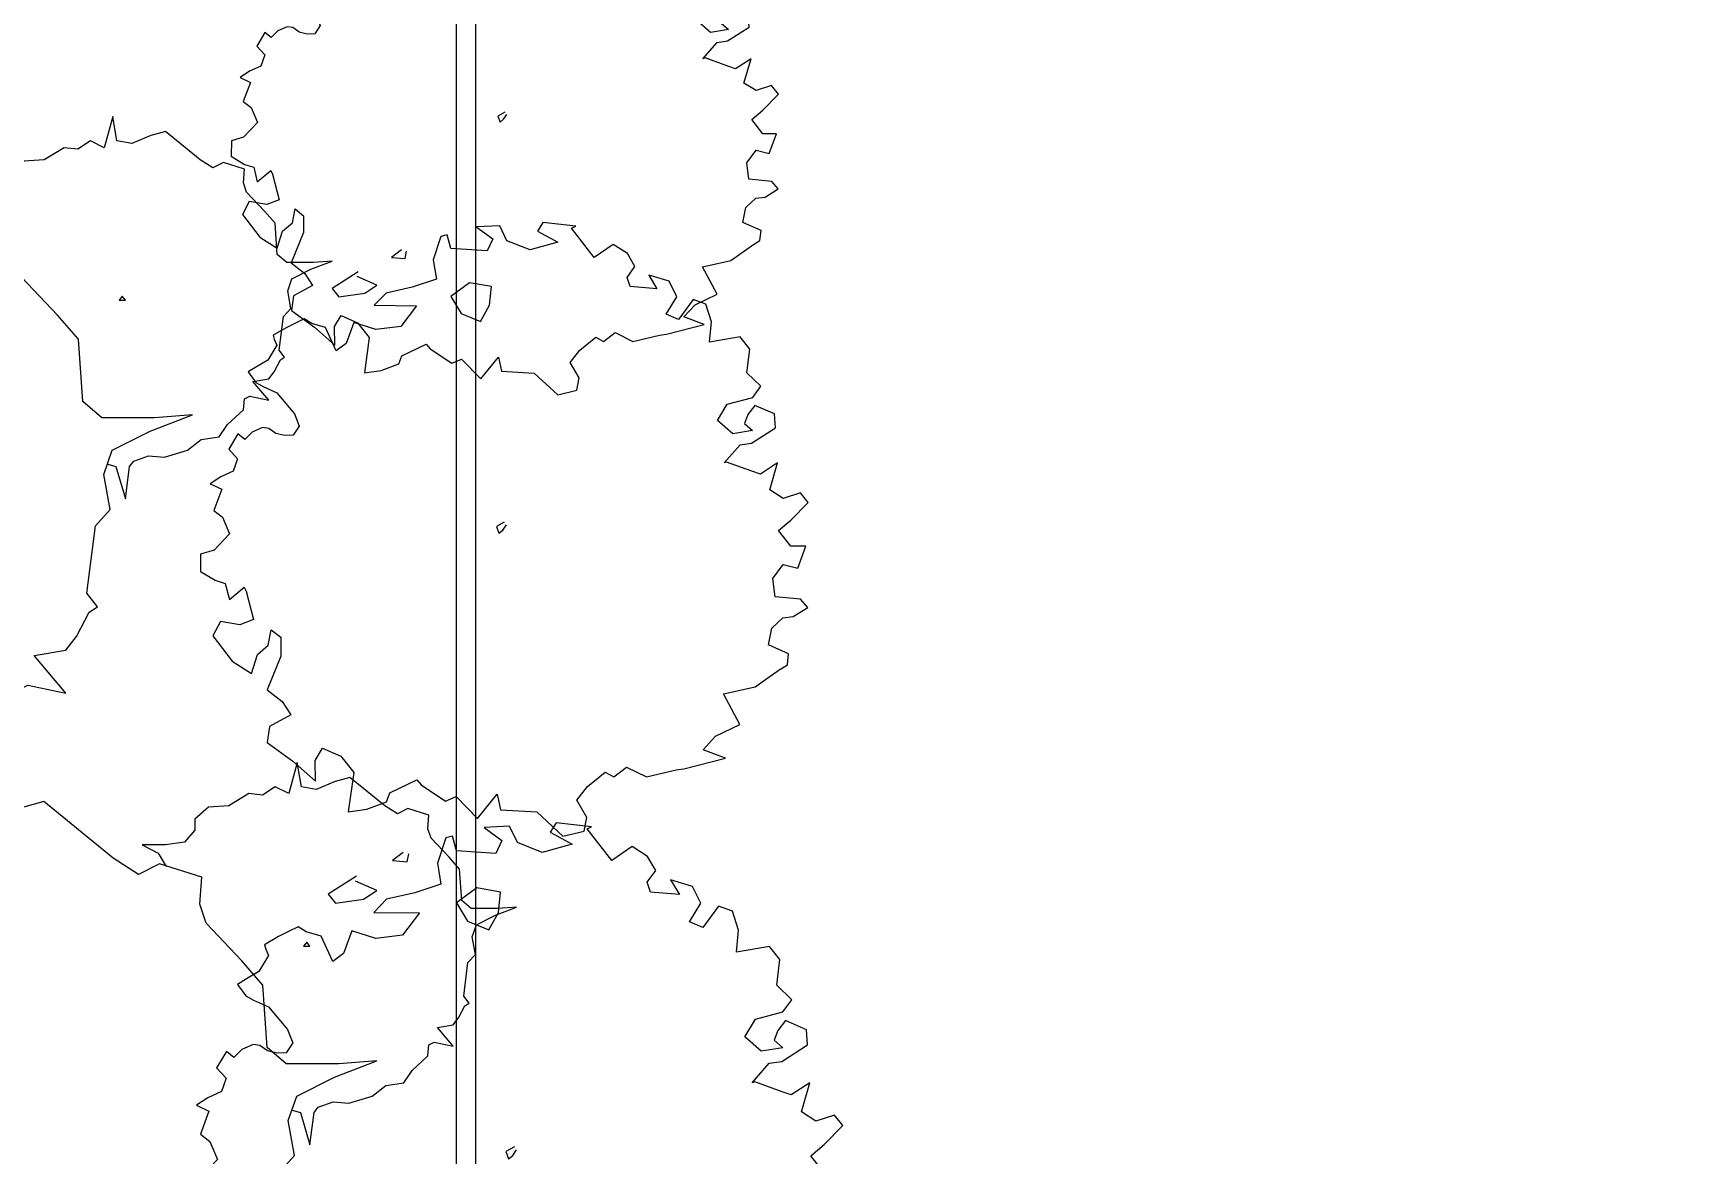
# Model space of a CAD drawing. Header units: millimetres. Extents: x -2023021 to 4454414, y -304659 to 993992.
# Drawn here: x 1532591 to 1545409, y 812677 to 821434 of the extents above; entities that cross this region are included whole.
import ezdxf

# ---------------------------------------------------------------- set-up
doc = ezdxf.new("R2010")
doc.units = ezdxf.units.MM
doc.header["$LTSCALE"] = 10
doc.header["$MEASUREMENT"] = 0
doc.layers.add('zelen', color=69, linetype='Continuous')

# ---------------------------------------------------------------- blocks, each defined once
blk = doc.blocks.new('K12-2')
at = {"linetype": 'Continuous'}
for p, q in [((37.2, 242.9), (32.8, 236)), ((63.4, 239.9), (37.2, 242.9)), ((-44.2, 231.8), (-50.5, 213.2)), ((-39.4, 233.2), (-44.2, 231.8)), ((-36.4, 222.2), (-39.4, 233.2)), ((2.7, 240.4), (-16, 239.4)), ((-16, 239.4), (-2.9, 229.8)), ((8.5, 228.4), (2.7, 240.4)), ((32.8, 236), (49, 227.3)), ((60, 238.5), (63.4, 239.9)), ((78.2, 215.1), (60, 238.5)), ((-75.8, 221.1), (-83.8, 215.1)), ((-72.9, 214.1), (-71.7, 220.1)), ((-7.3, 220.3), (-36.4, 222.2)), ((-2.9, 229.8), (-7.3, 220.3)), ((26.9, 221), (8.5, 228.4)), ((49, 227.3), (26.9, 221)), ((93.3, 225.4), (78.2, 215.1)), ((104.7, 218.1), (93.3, 225.4)), ((-83.8, 215.1), (-72.9, 214.1)), ((-50.5, 213.2), (-47.9, 197.6)), ((104.4, 199), (110.7, 207.7)), ((110.7, 207.7), (104.7, 218.1)), ((-110.2, 203.6), (-131.2, 190.2)), ((-111, 199.8), (-111, 199.8)), ((-95.4, 192.9), (-111, 199.8)), ((-47.9, 197.6), (-67.3, 191.3)), ((-21.4, 194.8), (-36.4, 183.8)), ((-3.9, 191.8), (-21.4, 194.8)), ((106.8, 191.8), (104.4, 199)), ((138, 196), (121.7, 200.8)), ((121.7, 200.8), (128.2, 190)), ((144, 183.5), (138, 196)), ((-131.2, 190.2), (-125.8, 183.5)), ((-125.8, 183.5), (-105.1, 186.5)), ((-105.1, 186.5), (-95.4, 192.9)), ((-88.1, 186.5), (-97.6, 176.8)), ((-67.3, 191.3), (-88.1, 186.5)), ((-36.4, 183.8), (-28.2, 170.2)), ((-5.4, 176.8), (-3.9, 191.8)), ((128.2, 190), (106.8, 191.8)), ((135.7, 169.7), (144, 183.5)), ((-97.6, 176.8), (-63.8, 176.4)), ((-63.8, 176.4), (-76.3, 160)), ((-28.2, 170.2), (-12.6, 163.9)), ((-12.6, 163.9), (-5.4, 176.8)), ((157.2, 181.4), (145.4, 165.6)), ((167.4, 177.8), (157.2, 181.4)), ((171.9, 163.7), (167.4, 177.8)), ((-167.8, 158.9), (-178.2, 152.9)), ((-160.5, 162.6), (-167.8, 158.9)), ((-153.5, 166), (-160.5, 162.6)), ((-147.4, 162.3), (-153.5, 166)), ((-136.5, 159.1), (-147.4, 162.3)), ((-127.8, 140.5), (-136.5, 159.1)), ((-113.7, 163.2), (-119.9, 146.4)), ((-96.1, 157.5), (-113.7, 163.2)), ((-76.3, 160), (-96.1, 157.5)), ((145.4, 165.6), (135.7, 169.7)), ((170.3, 147.4), (171.9, 163.7)), ((-178.2, 152.9), (-177.3, 149.7)), ((-177.3, 149.7), (-175.4, 145)), ((-119.9, 146.4), (-127.8, 140.5)), ((194.8, 151.5), (170.3, 147.4)), ((202.5, 141.9), (194.8, 151.5)), ((-175.4, 145), (-182.4, 133.1)), ((200.1, 122.9), (202.5, 141.9)), ((-191.6, 127.6), (-198.2, 123.6)), ((-198.2, 123.6), (-192.1, 115.1)), ((-182.4, 133.1), (-191.6, 127.6)), ((211.3, 112.1), (200.1, 122.9)), ((-192.1, 115.1), (-186.3, 111.9)), ((-186.3, 111.9), (-175.4, 106.9)), ((204.7, 103.2), (211.3, 112.1)), ((-175.4, 106.9), (-161.2, 90.2)), ((176.5, 84.7), (184.3, 97.8)), ((184.3, 97.8), (204.7, 103.2)), ((-161.2, 90.2), (-157.4, 80.3)), ((200.9, 89.6), (198.2, 82.4)), ((206.5, 96.9), (200.9, 89.6)), ((222, 90), (206.5, 96.9)), ((222.9, 79), (222, 90)), ((-206.4, 74.1), (-213.7, 61.9)), ((-200.8, 69.6), (-206.4, 74.1)), ((-195, 75.5), (-200.8, 69.6)), ((-186.7, 79.2), (-195, 75.5)), ((-181.6, 78.5), (-186.7, 79.2)), ((-176.1, 74.4), (-181.6, 78.5)), ((-169, 72.7), (-176.1, 74.4)), ((-162.2, 73), (-169, 72.7)), ((-157.4, 80.3), (-162.2, 73)), ((188.7, 74.2), (176.5, 84.7)), ((204.5, 76.7), (188.7, 74.2)), ((198.2, 82.4), (204.5, 76.7)), ((203.8, 66.6), (222.9, 79)), ((-213.7, 61.9), (-206.6, 54.3)), ((181.9, 50.9), (194.6, 65.4)), ((194.6, 65.4), (203.8, 66.6)), ((-206.6, 54.3), (-210.1, 44.4)), ((183.9, 51.6), (181.9, 50.9)), ((204, 44.2), (183.9, 51.6)), ((224.6, 50.9), (210.8, 41.9)), ((218.3, 29.3), (224.6, 50.9)), ((-220, 39.8), (-228.5, 34.3)), ((-210.1, 44.4), (-220, 39.8)), ((210.8, 41.9), (204, 44.2)), ((-228.5, 34.3), (-219.3, 29.9)), ((-219.3, 29.9), (-225.6, 12.9)), ((229, 22.6), (218.3, 29.3)), ((242.8, 27), (229, 22.6)), ((248.9, 19.4), (242.8, 27)), ((-225.6, 12.9), (-218.6, 7.6)), ((235.1, 5.3), (248.9, 19.4)), ((-218.6, 7.6), (-213, -5.8)), ((6.3, 3.5), (0, 0)), ((0, 0), (2, -5.3)), ((5.1, -2.8), (8, 1.4)), ((225.2, -3), (235.1, 5.3)), ((-213, -5.8), (-225.4, -18.7)), ((2, -5.3), (5.1, -2.8)), ((235.1, -15.6), (225.2, -3)), ((-236.1, -22.1), (-236.3, -35.7)), ((-225.4, -18.7), (-236.1, -22.1)), ((247, -15.6), (235.1, -15.6)), ((240.7, -33.2), (247, -15.6)), ((-236.3, -35.7), (-224.6, -42.8)), ((220.7, -41.4), (229, -30.1)), ((229, -30.1), (240.7, -33.2)), ((-224.6, -42.8), (-216.4, -45.4)), ((-216.4, -45.4), (-213.2, -58.2)), ((-213.2, -58.2), (-201.3, -48.3)), ((-201.3, -48.3), (-199.7, -51.6)), ((222.5, -56), (220.7, -41.4)), ((-199.7, -51.6), (-193.8, -74.2)), ((242.9, -58), (222.5, -56)), ((248.7, -64.5), (242.9, -58)), ((228.8, -72.8), (237.1, -71.8)), ((237.1, -71.8), (248.7, -64.5)), ((-220.3, -75.8), (-226.3, -87.3)), ((-204.7, -78.3), (-220.3, -75.8)), ((-193.8, -74.2), (-204.7, -78.3)), ((-182.1, -94.6), (-179.7, -82.4)), ((-179.7, -82.4), (-172.2, -88.4)), ((217.3, -94.4), (220, -81.1)), ((220, -81.1), (228.8, -72.8)), ((-226.3, -87.3), (-211, -107.5)), ((-190.7, -102), (-182.1, -94.6)), ((-172.2, -88.4), (-172.2, -103.4)), ((233.4, -101.5), (217.3, -94.4)), ((-211, -107.5), (-195.5, -117.2)), ((-195.5, -117.2), (-190.7, -102)), ((-172.2, -103.4), (-183.1, -130.3)), ((232.4, -110.3), (233.4, -101.5)), ((206.7, -128), (225.9, -114.4)), ((225.9, -114.4), (232.4, -110.3)), ((-183.1, -130.3), (-170.9, -139.7)), ((181.4, -133.6), (206.7, -128)), ((-170.9, -139.7), (-164.2, -150.3)), ((194.5, -158), (181.4, -133.6)), ((-164.2, -150.3), (-181.2, -159.5)), ((-181.2, -159.5), (-182.9, -172.4)), ((165.1, -178.2), (175.1, -167.4)), ((175.1, -167.4), (194.5, -158)), ((-182.9, -172.4), (-162.4, -187.2)), ((-144.7, -186.7), (-138.7, -177)), ((-138.7, -177), (-124.3, -183.3)), ((183.1, -184.9), (165.1, -178.2)), ((-162.4, -187.2), (-144.5, -203.3)), ((-144.5, -203.3), (-144.7, -186.7)), ((-124.3, -183.3), (-113.9, -196.4)), ((93.8, -199.9), (104, -192)), ((104, -192), (119.8, -199.8)), ((143.5, -194.3), (149.6, -193.4)), ((149.6, -193.4), (183.1, -184.9)), ((-113.9, -196.4), (-118.2, -227.7)), ((-85, -212.5), (-63.4, -202.2)), ((-63.4, -202.2), (-60, -206.3)), ((-60, -206.3), (-40.6, -219.2)), ((72.9, -207.5), (86.9, -196)), ((86.9, -196), (93.8, -199.9)), ((119.8, -199.8), (143.5, -194.3)), ((-87.6, -219.7), (-85, -212.5)), ((-40.6, -219.2), (-32.1, -215.5)), ((-32.1, -215.5), (-15, -233)), ((-15, -233), (0.7, -213.7)), ((0.7, -213.7), (3.4, -226.1)), ((64.3, -218.5), (72.9, -207.5)), ((-118.2, -227.7), (-103.4, -225.6)), ((-103.4, -225.6), (-87.6, -219.7)), ((3.4, -226.1), (32.3, -227.9)), ((32.3, -227.9), (53.2, -247.3)), ((72.2, -232.3), (64.3, -218.5)), ((70.2, -243.2), (72.2, -232.3)), ((53.2, -247.3), (70.2, -243.2))]:
    blk.add_line(p, q, dxfattribs=at)
blk = doc.blocks.new('Clump of Trees or Bushes - plan')
for points in [[(-10.993, 56.487), (-9.228, 58.426), (-10.144, 63.512), (-8.923, 67.033), (-3.43, 69.772), (2.673, 72.119), (-2.82, 71.728), (-10.449, 71.728), (-13.195, 74.075), (-13.806, 83.073), (-16.857, 86.594), (-22.045, 92.071), (-22.961, 94.81), (-22.656, 98.722), (-28.759, 100.678), (-31.811, 99.113), (-35.472, 101.461), (-45.543, 109.676), (-49.815, 108.503), (-55.308, 106.155), (-59.58, 106.938), (-60.801, 113.98), (-63.242, 104.982), (-67.209, 106.938), (-70.872, 104.59), (-74.839, 104.982), (-80.637, 101.461), (-86.435, 101.069), (-90.402, 97.548), (-90.402, 94.419), (-93.454, 90.898), (-98.947, 90.115), (-105.66, 90.115), (-101.083, 87.768), (-98.031, 82.682), (-100.778, 77.596), (-103.829, 74.466), (-103.219, 69.772), (-104.134, 65.077), (-108.102, 62.73), (-104.439, 60.774), (-102.609, 55.297), (-103.829, 50.211), (-102.303, 44.342), (-98.947, 41.995), (-98.031, 38.865), (-98.031, 34.953), (-93.148, 32.606), (-90.707, 29.476), (-91.317, 22.434), (-93.454, 17.348), (-89.487, 21.26), (-85.519, 23.999), (-82.468, 23.216), (-78.806, 19.304), (-74.228, 15.783), (-69.956, 15.392), (-59.886, 12.653), (-58.254, 7.074)], [(59.448, 5.262), (60.936, 4.858), (62.652, -1.011), (63.415, 4.858), (64.178, 5.836), (66.848, 6.814), (69.709, 6.569), (73.905, 7.792), (76.385, 9.748), (79.627, 10.237), (81.153, 12.438), (84.014, 15.127), (84.205, 17.084), (85.158, 17.573), (88.591, 16.839), (85.73, 20.262), (88.591, 20.751), (89.545, 21.974), (90.689, 24.174), (91.452, 24.663), (90.499, 25.886), (91.261, 31.999), (92.596, 33.466), (92.024, 36.645), (92.787, 38.845), (96.22, 40.557), (100.035, 42.024), (96.602, 41.779), (91.834, 41.779), (90.117, 43.246), (89.736, 48.871), (87.828, 51.071), (84.586, 54.494), (84.014, 56.206), (84.205, 58.651), (80.39, 59.873), (78.483, 58.895), (76.194, 60.362), (69.9, 65.497), (67.23, 64.764), (63.797, 63.297), (61.126, 63.786), (60.364, 68.187), (58.838, 62.563), (56.358, 63.786), (54.07, 62.319), (51.59, 62.563), (47.966, 60.362), (44.343, 60.118), (41.863, 57.917), (41.863, 55.961), (39.956, 53.761), (36.523, 53.272), (32.327, 53.272), (35.187, 51.805), (36.641, 49.381)]]:
    blk.add_lwpolyline(points)
for points in [[(-4.577, 66.508), (-7.629, 55.261), (-12.588, 57.706), (-17.166, 54.772), (-22.125, 55.261), (-29.372, 50.86), (-36.62, 50.371), (-41.579, 45.969), (-41.579, 42.057), (-45.393, 37.656), (-52.259, 36.678), (-60.651, 36.678), (-54.93, 33.743), (-51.115, 27.386), (-54.548, 21.029), (-58.363, 17.116), (-57.6, 11.248), (-58.744, 5.38), (-63.703, 2.446), (-59.126, 0), (-56.837, -6.846), (-58.363, -13.203), (-56.455, -20.539), (-52.259, -23.473), (-51.115, -27.385), (-51.115, -32.275), (-45.012, -35.21), (-41.96, -39.122), (-42.723, -47.924), (-45.393, -54.282), (-40.434, -49.391), (-35.475, -45.968), (-31.661, -46.946), (-27.083, -51.837), (-21.362, -56.238), (-16.021, -56.727), (-3.433, -60.15), (0, -71.887), (1.526, -60.15), (3.052, -58.194), (8.392, -56.238), (14.114, -56.727), (22.506, -54.282), (27.465, -50.369), (33.949, -49.391), (37.001, -44.99), (42.723, -39.611), (43.104, -35.699), (45.012, -34.721), (51.878, -36.188), (46.156, -29.341), (51.878, -28.363), (53.785, -25.918), (56.074, -21.517), (57.6, -20.539), (55.692, -18.094), (57.218, -5.868), (59.888, -2.934), (58.744, 3.424), (60.27, 7.825), (67.136, 11.248), (74.765, 14.182), (67.899, 13.693), (58.363, 13.693), (54.93, 16.627), (54.167, 27.875), (50.352, 32.276), (43.867, 39.123), (42.723, 42.546), (43.104, 47.436), (35.475, 49.882), (31.661, 47.925), (27.083, 50.86), (14.495, 61.129), (9.155, 59.662), (2.289, 56.728), (-3.052, 57.706)], [(-58.055, 61.947), (-58.97, 60.774), (-57.139, 60.774)], [(62.08, 35.667), (61.508, 34.933), (62.652, 34.933)], [(-1.144, 1.468), (-2.289, 0), (0, 0)]]:
    blk.add_lwpolyline(points, close=True)

msp = doc.modelspace()

# ---------------------------------------------------------------- linework, layer by layer
for p, q in [((1535893, 836576), (1535893, 808840)), ((1536043, 836576), (1536043, 808840))]:
    msp.add_line(p, q)
msp.add_open_spline([(1540761, 809386), (1542016, 808610), (1542941, 809165), (1544269, 810276), (1546202, 811525), (1548642, 811845), (1551246, 812682), (1553788, 813619), (1556668, 813282), (1559483, 813733), (1562212, 813225), (1564735, 812056), (1567466, 812273), (1570539, 812512), (1573662, 812017), (1576237, 812880), (1579754, 812227), (1578507, 815408), (1578285, 817966), (1578168, 821166), (1578354, 825082), (1579285, 829003), (1579750, 832913), (1580938, 835156), (1580681, 836439), (1580739, 836576), (1580739, 836576)], degree=3, knots=[6339.133675, 6339.133675, 6339.133675, 6339.133675, 7693.427577, 9568.774738, 11541.086033, 14490.157811, 16794.955878, 19790.539321, 22448.040326, 25344.249363, 28280.452742, 30628.372689, 33559.700878, 36258.830159, 40000.422593, 42533.779505, 45039.047398, 47503.317697, 49714.512433, 53492.976135, 56803.374956, 61518.525528, 65548.978082, 68497.749288, 69007.82427, 69007.82427, 69007.82427, 69007.82427, 69007.82427])

# ---------------------------------------------------------------- block references
at = {"layer": 'zelen'}
for name, p, xscale, yscale, zscale in [('K12-2', (1536217, 820785), 8.798345817565764, 8.798345817565764, 8.798345817565764), ('Clump of Trees or Bushes - plan', (1530611, 817841), 43.11638107232748, 43.11638107232748, 43.11638107232748), ('K12-2', (1536206, 817581), 9.769345983366195, 9.769345983366195, 9.769345983366195), ('Clump of Trees or Bushes - plan', (1532050, 812800), 43.11638107232748, 43.11638107232748, 43.11638107232748), ('K12-2', (1536280, 812704), 10.5608447569943, 10.5608447569943, 10.5608447569943)]:
    msp.add_blockref(name, p, dxfattribs=dict(at, xscale=xscale, yscale=yscale, zscale=zscale))

doc.saveas('drawing.dxf')
